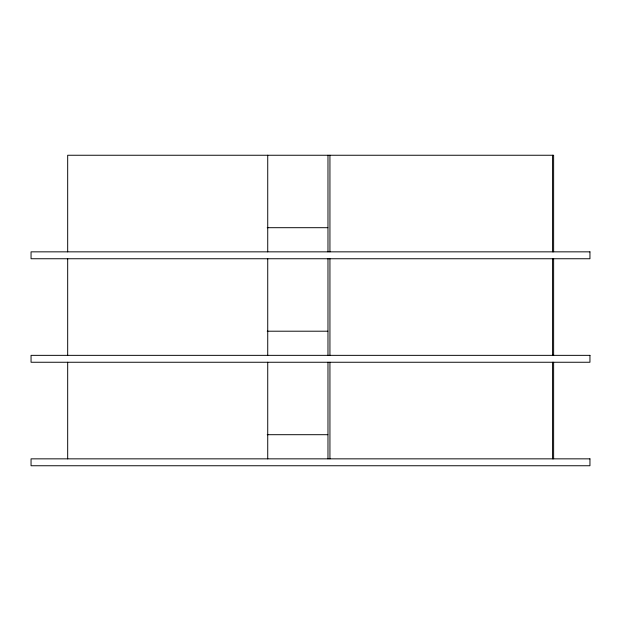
<?xml version="1.0" encoding="UTF-8"?>
<svg xmlns="http://www.w3.org/2000/svg" width="621" height="621" viewBox="0 0 621 621"><rect width="100%" height="100%" fill="white"/><g stroke="black" fill="none" stroke-linecap="round" stroke-linejoin="round"><path stroke-width="0.93" d="M267.224 227.697L327.81 227.697M267.224 331.203L327.81 331.203M267.224 434.7L327.81 434.7M553.629 251.847L553.629 155.25L67.681 155.25L67.681 251.847M553.629 258.747L553.629 355.352M553.629 362.253L553.629 458.849M552.566 155.25L552.566 251.847M552.566 258.747L552.566 355.352M552.566 362.253L552.566 458.849M329.937 155.25L329.937 251.847M329.937 258.747L329.937 355.352M329.937 362.253L329.937 458.849M327.973 155.25L327.973 251.847M327.973 258.747L327.973 355.352M327.973 362.253L327.973 458.849M267.729 155.25L267.729 251.847M267.729 258.747L267.729 355.352M267.729 362.253L267.729 458.849M67.681 258.747L67.681 355.352M67.681 362.253L67.681 458.849M589.95 251.847L31.05 251.847L31.05 258.747L589.95 258.747L589.95 251.847M589.95 355.352L31.05 355.352L31.05 362.253L589.95 362.253L589.95 355.352M589.95 458.849L31.05 458.849L31.05 465.75L589.95 465.75L589.95 458.849"/></g></svg>
